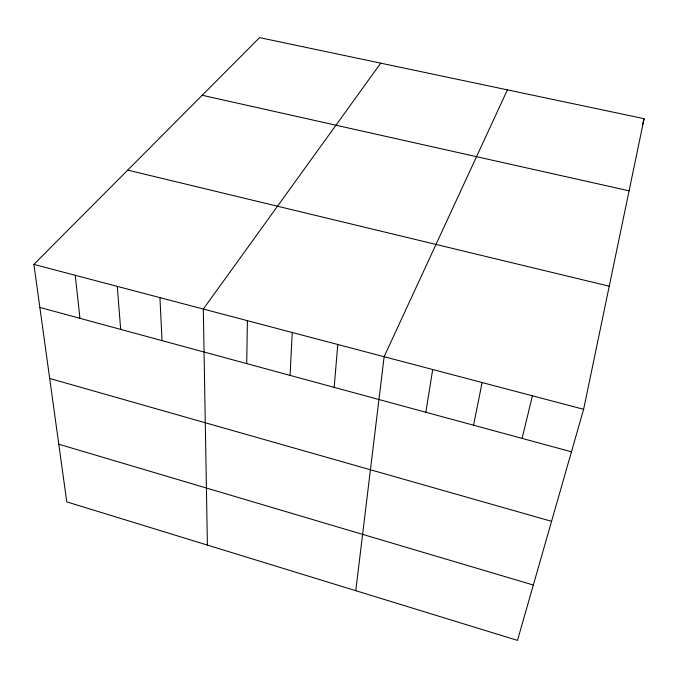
<?xml version="1.0" encoding="UTF-8"?>
<svg xmlns="http://www.w3.org/2000/svg" width="678" height="678" viewBox="0 0 678 678"><rect width="100%" height="100%" fill="white"/><g stroke="black" fill="none" stroke-linecap="round" stroke-linejoin="round"><path stroke-width="1.02" d="M246.733 363.62L247.402 320.669M290.099 375.392L292.226 332.483M334.161 387.358L337.797 344.5M355.781 590.691L384.129 356.713L507.398 89.86M425.852 412.258L432.7 369.51M473.558 425.216L482.117 382.545M583.622 409.3L644.1 118.684L259.589 37.612L33.9 264.395L66.766 501.873L517.484 640.388L583.622 409.3L33.9 264.395M522.094 438.395L532.416 395.799M642.447 124.777L644.1 118.684M380.731 63.156L203.315 309.049L207.392 545.087M202.214 95.276L629.091 190.823M127.727 170.11L609.242 286.209M39.858 307.439L571.461 451.802M49.689 378.46L551.561 521.323M58.791 444.217L533.332 585.029M75.241 275.293L79.962 318.329M117.252 286.362L120.684 329.389M159.932 297.617L162.042 340.619"/></g></svg>
